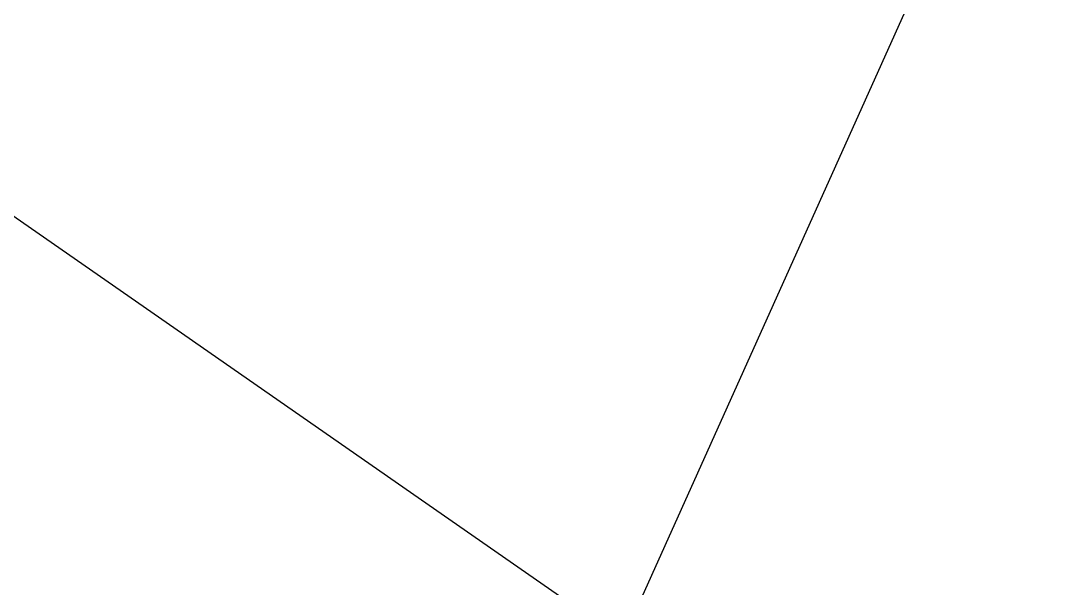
# Model space of a CAD drawing. Header units: metres. Extents: x -2743 to 126, y 13385 to 13916.
# Drawn here: x -1904.31182 to -1904.29286, y 13654.6074 to 13654.61786 of the extents above; entities that cross this region are included whole.
import ezdxf

# ---------------------------------------------------------------- set-up
doc = ezdxf.new("R2010")
doc.units = ezdxf.units.M
for name, color, linetype in [('link-улица Берзарина_Покрытия — Новые$0$ДВ_ПП_Тип2_Р_покрытия_ПЧ_Местные', 7, 'Continuous'), ('output[1-12]_3_ДЖКХ-24_03233pp$0$Водосток проектный', 7, 'Continuous'), ('output[1-12]_3_ДЖКХ-24_03233tp$0$Граница улицы', 7, 'Continuous')]:
    doc.layers.add(name, color=color, linetype=linetype)

msp = doc.modelspace()

# ---------------------------------------------------------------- linework, layer by layer
at = {"layer": 'link-улица Берзарина_Покрытия — Новые$0$ДВ_ПП_Тип2_Р_покрытия_ПЧ_Местные'}
msp.add_lwpolyline([(-1917.843494, 13676.080644), (-1920.43599, 13665.351502), (-1918.322982, 13664.108515), (-1915.507, 13662.452), (-1906.359416, 13656.036823), (-1902.986, 13653.693), (-1898.258358, 13650.365339), (-1893.591992, 13662.075767), (-1896.675817, 13663.934115), (-1896.675817, 13663.934115), (-1897.622, 13664.604), (-1897.752084, 13664.749375), (-1898.190687, 13665.303086), (-1898.452449, 13665.715708), (-1898.950639, 13666.832466), (-1899.204938, 13668.027655), (-1899.224179, 13669.070192), (-1899.186427, 13669.415262), (-1899.087258, 13669.905071), (-1898.516316, 13672.614678)], dxfattribs=at)
at = {"layer": 'output[1-12]_3_ДЖКХ-24_03233pp$0$Водосток проектный'}
msp.add_lwpolyline([(-1905.603811, 13651.709814), (-1901.720493, 13660.341974)], dxfattribs=at)
at = {"layer": 'output[1-12]_3_ДЖКХ-24_03233tp$0$Граница улицы'}
msp.add_lwpolyline([(-1904.777484, 13654.937709), (-1904.183035, 13654.52469)], dxfattribs=at)

doc.saveas('drawing.dxf')
